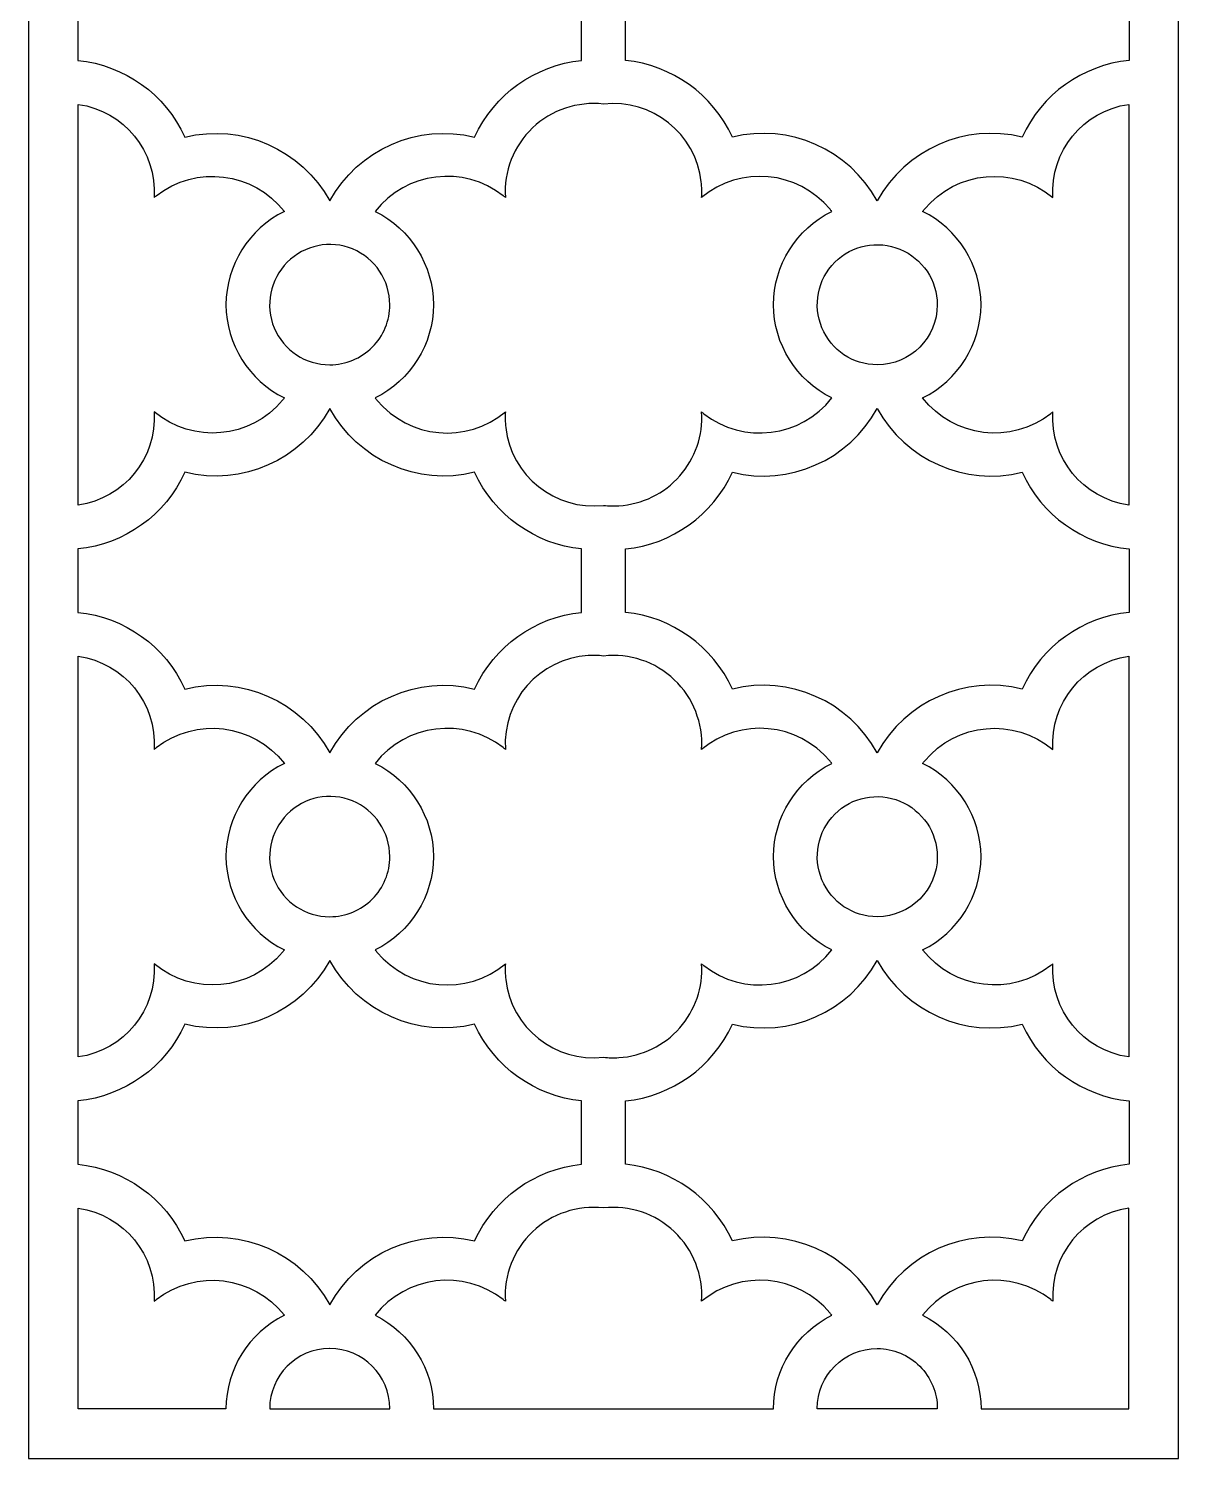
# Model space of a CAD drawing. Header units: centimetres. Extents: x 16 to 21.1, y -3.6 to 9.
# Drawn here: x 15.99 to 21.07, y -3.65 to 2.68 of the extents above; entities that cross this region are included whole.
import ezdxf

# ---------------------------------------------------------------- set-up
doc = ezdxf.new("R2010")
doc.units = ezdxf.units.CM
doc.header["$MEASUREMENT"] = 0
doc.layers.add('layer 1', color=7, linetype='Continuous')

msp = doc.modelspace()

# ---------------------------------------------------------------- linework, layer by layer
at = {"layer": 'layer 1', "color": 250}
for points, knots in [([(15.98964, 9.00077), (15.98964, 9.00077), (21.07434, 9.00077), (21.07434, 9.00077), (21.07434, 9.00077), (21.07434, 9.00077), (21.07434, -3.64903), (21.07434, -3.64903), (21.07434, -3.64903), (21.07434, -3.64903), (15.98964, -3.64903), (15.98964, -3.64903), (15.98964, -3.64903), (15.98964, -3.64903), (15.98964, 9.00077), (15.98964, 9.00077)], [0, 0, 0, 0, 0.2, 0.2, 0.2, 0.2, 0.4, 0.4, 0.4, 0.4, 0.6, 0.6, 0.6, 0.6, 1, 1, 1, 1]), ([(18.43538, 2.81549), (18.43538, 2.81549), (18.43536, 2.67528), (18.43536, 2.67528), (18.43536, 2.67528), (18.43536, 2.67528), (18.43536, 2.53507), (18.43536, 2.53507), (18.43536, 2.53507), (18.22849, 2.51421), (18.04836, 2.38524), (17.96217, 2.19601), (17.96217, 2.19601), (17.7091, 2.25768), (17.4464, 2.14199), (17.32147, 1.91344), (17.32147, 1.91344), (17.19639, 2.14188), (16.93381, 2.25786), (16.6808, 2.19604), (16.6808, 2.19604), (16.59452, 2.38522), (16.41447, 2.5143), (16.20759, 2.53507), (16.20759, 2.53507), (16.20759, 2.53507), (16.20761, 2.67528), (16.20761, 2.67528), (16.20761, 2.67528), (16.20761, 2.67528), (16.20761, 2.81549), (16.20761, 2.81549), (16.20761, 2.81549), (16.41447, 2.83637), (16.59461, 2.96534), (16.6808, 3.15456), (16.6808, 3.15456), (16.93387, 3.09288), (17.19657, 3.20859), (17.32147, 3.43714), (17.32147, 3.43714), (17.44656, 3.20868), (17.70915, 3.09268), (17.96217, 3.15452), (17.96217, 3.15452), (18.04845, 2.96534), (18.22849, 2.83626), (18.43538, 2.81549)], [0, 0, 0, 0, 0.0769231, 0.0769231, 0.0769231, 0.0769231, 0.1538462, 0.1538462, 0.1538462, 0.1538462, 0.2307692, 0.2307692, 0.2307692, 0.2307692, 0.3076923, 0.3076923, 0.3076923, 0.3076923, 0.3846154, 0.3846154, 0.3846154, 0.3846154, 0.4615385, 0.4615385, 0.4615385, 0.4615385, 0.5384615, 0.5384615, 0.5384615, 0.5384615, 0.6153846, 0.6153846, 0.6153846, 0.6153846, 0.6923077, 0.6923077, 0.6923077, 0.6923077, 0.7692308, 0.7692308, 0.7692308, 0.7692308, 0.8461538, 0.8461538, 0.8461538, 0.8461538, 1, 1, 1, 1]), ([(20.85638, 2.81549), (20.64965, 2.83626), (20.46941, 2.96549), (20.3832, 3.15452), (20.3832, 3.15452), (20.13042, 3.09275), (19.86749, 3.20889), (19.74251, 3.43712), (19.74251, 3.43712), (19.6177, 3.20881), (19.35463, 3.09294), (19.10182, 3.15452), (19.10182, 3.15452), (19.01568, 2.96545), (18.83533, 2.83633), (18.6286, 2.81549), (18.6286, 2.81549), (18.6286, 2.81549), (18.6286, 2.67528), (18.6286, 2.67528), (18.6286, 2.67528), (18.6286, 2.67528), (18.6286, 2.53507), (18.6286, 2.53507), (18.6286, 2.53507), (18.83534, 2.51432), (19.0156, 2.38508), (19.10182, 2.19601), (19.10182, 2.19601), (19.35457, 2.25779), (19.61751, 2.14166), (19.74249, 1.91344), (19.74249, 1.91344), (19.86732, 2.14177), (20.13039, 2.25763), (20.38322, 2.19603), (20.38322, 2.19603), (20.46936, 2.38511), (20.64969, 2.51425), (20.85643, 2.53507), (20.85643, 2.53507), (20.85643, 2.53507), (20.85638, 2.67528), (20.85638, 2.67528), (20.85638, 2.67528), (20.85638, 2.67528), (20.85638, 2.81549), (20.85638, 2.81549)], [0, 0, 0, 0, 0.0769231, 0.0769231, 0.0769231, 0.0769231, 0.1538462, 0.1538462, 0.1538462, 0.1538462, 0.2307692, 0.2307692, 0.2307692, 0.2307692, 0.3076923, 0.3076923, 0.3076923, 0.3076923, 0.3846154, 0.3846154, 0.3846154, 0.3846154, 0.4615385, 0.4615385, 0.4615385, 0.4615385, 0.5384615, 0.5384615, 0.5384615, 0.5384615, 0.6153846, 0.6153846, 0.6153846, 0.6153846, 0.6923077, 0.6923077, 0.6923077, 0.6923077, 0.7692308, 0.7692308, 0.7692308, 0.7692308, 0.8461538, 0.8461538, 0.8461538, 0.8461538, 1, 1, 1, 1]), ([(16.20924, 2.34069), (16.20924, 2.34069), (16.20924, 0.56831), (16.20924, 0.56831), (16.20924, 0.56831), (16.41131, 0.59732), (16.55736, 0.77608), (16.545, 0.97985), (16.545, 0.97985), (16.71664, 0.83755), (16.9708, 0.86093), (17.11312, 1.03257), (17.11312, 1.03257), (17.11567, 1.03563), (17.11816, 1.03872), (17.12061, 1.04185), (17.12061, 1.04185), (16.96361, 1.11955), (16.86377, 1.27934), (16.86256, 1.45451), (16.86256, 1.45451), (16.8637, 1.62968), (16.96366, 1.78936), (17.12061, 1.86713), (17.12061, 1.86713), (16.98322, 2.04274), (16.72989, 2.074), (16.55428, 1.9366), (16.55428, 1.9366), (16.55115, 1.93415), (16.54806, 1.93166), (16.545, 1.92911), (16.545, 1.92911), (16.55716, 2.13291), (16.41136, 2.3119), (16.20924, 2.34069), (16.20924, 2.34069), (16.20924, 2.34069), (16.20924, 2.34069), (16.20924, 2.34069)], [0, 0, 0, 0, 0.0909091, 0.0909091, 0.0909091, 0.0909091, 0.1818182, 0.1818182, 0.1818182, 0.1818182, 0.2727273, 0.2727273, 0.2727273, 0.2727273, 0.3636364, 0.3636364, 0.3636364, 0.3636364, 0.4545455, 0.4545455, 0.4545455, 0.4545455, 0.5454545, 0.5454545, 0.5454545, 0.5454545, 0.6363636, 0.6363636, 0.6363636, 0.6363636, 0.7272727, 0.7272727, 0.7272727, 0.7272727, 0.8181818, 0.8181818, 0.8181818, 0.8181818, 1, 1, 1, 1]), ([(18.53199, 0.56696), (18.31758, 0.54264), (18.12399, 0.69725), (18.09965, 0.91166), (18.09965, 0.91166), (18.09711, 0.93429), (18.09654, 0.95713), (18.09797, 0.97987), (18.09797, 0.97987), (17.92671, 0.83753), (17.67218, 0.86134), (17.52983, 1.03257), (17.52983, 1.03257), (17.52728, 1.03563), (17.52479, 1.03874), (17.52234, 1.04187), (17.52234, 1.04187), (17.67945, 1.1197), (17.77929, 1.27921), (17.7804, 1.45453), (17.7804, 1.45453), (17.77918, 1.62983), (17.67947, 1.78938), (17.52234, 1.86713), (17.52234, 1.86713), (17.65934, 2.04268), (17.91311, 2.07361), (18.08866, 1.93662), (18.08866, 1.93662), (18.09179, 1.93417), (18.09489, 1.93168), (18.09795, 1.92913), (18.09795, 1.92913), (18.09066, 2.0444), (18.13472, 2.15699), (18.21833, 2.23668), (18.21833, 2.23668), (18.30194, 2.31635), (18.41721, 2.35488), (18.53199, 2.34204), (18.53199, 2.34204), (18.7464, 2.36636), (18.94, 2.21177), (18.96431, 1.99734), (18.96431, 1.99734), (18.96688, 1.97471), (18.96744, 1.95188), (18.96602, 1.92915), (18.96602, 1.92915), (19.13727, 2.07149), (19.39178, 2.04768), (19.53414, 1.87645), (19.53414, 1.87645), (19.53668, 1.87337), (19.53917, 1.87028), (19.54163, 1.86715), (19.54163, 1.86715), (19.38453, 1.7893), (19.2847, 1.62981), (19.28358, 1.45449), (19.28358, 1.45449), (19.28481, 1.27917), (19.38451, 1.11962), (19.54165, 1.04187), (19.54165, 1.04187), (19.40462, 0.86634), (19.15086, 0.83541), (18.9753, 0.9724), (18.9753, 0.9724), (18.97217, 0.97485), (18.96907, 0.97734), (18.966, 0.97989), (18.966, 0.97989), (18.97255, 0.87646), (18.93772, 0.77469), (18.86922, 0.69693), (18.86922, 0.69693), (18.80072, 0.61918), (18.70363, 0.57179), (18.6002, 0.56525), (18.6002, 0.56525), (18.57746, 0.56384), (18.55464, 0.56441), (18.53199, 0.56696)], [0, 0, 0, 0, 0.0454545, 0.0454545, 0.0454545, 0.0454545, 0.0909091, 0.0909091, 0.0909091, 0.0909091, 0.1363636, 0.1363636, 0.1363636, 0.1363636, 0.1818182, 0.1818182, 0.1818182, 0.1818182, 0.2272727, 0.2272727, 0.2272727, 0.2272727, 0.2727273, 0.2727273, 0.2727273, 0.2727273, 0.3181818, 0.3181818, 0.3181818, 0.3181818, 0.3636364, 0.3636364, 0.3636364, 0.3636364, 0.4090909, 0.4090909, 0.4090909, 0.4090909, 0.4545455, 0.4545455, 0.4545455, 0.4545455, 0.5, 0.5, 0.5, 0.5, 0.5454545, 0.5454545, 0.5454545, 0.5454545, 0.5909091, 0.5909091, 0.5909091, 0.5909091, 0.6363636, 0.6363636, 0.6363636, 0.6363636, 0.6818182, 0.6818182, 0.6818182, 0.6818182, 0.7272727, 0.7272727, 0.7272727, 0.7272727, 0.7727273, 0.7727273, 0.7727273, 0.7727273, 0.8181818, 0.8181818, 0.8181818, 0.8181818, 0.8636364, 0.8636364, 0.8636364, 0.8636364, 0.9090909, 0.9090909, 0.9090909, 0.9090909, 1, 1, 1, 1]), ([(20.85476, 2.34069), (20.65268, 2.31168), (20.50662, 2.13292), (20.51896, 1.92915), (20.51896, 1.92915), (20.34735, 2.07143), (20.0932, 2.04807), (19.95088, 1.87649), (19.95088, 1.87649), (19.94833, 1.87341), (19.94584, 1.87031), (19.94339, 1.86718), (19.94339, 1.86718), (20.10039, 1.78945), (20.20021, 1.62966), (20.20144, 1.45449), (20.20144, 1.45449), (20.20028, 1.2793), (20.10032, 1.11964), (19.94335, 1.04187), (19.94335, 1.04187), (20.08078, 0.86628), (20.33411, 0.83502), (20.5097, 0.97242), (20.5097, 0.97242), (20.51285, 0.97487), (20.51594, 0.97736), (20.519, 0.97991), (20.519, 0.97991), (20.50682, 0.77611), (20.65262, 0.59712), (20.85473, 0.56831), (20.85473, 0.56831), (20.85473, 0.56831), (20.85475, 2.34069), (20.85475, 2.34069), (20.85475, 2.34069), (20.85475, 2.34069), (20.85476, 2.34069), (20.85476, 2.34069)], [0, 0, 0, 0, 0.0909091, 0.0909091, 0.0909091, 0.0909091, 0.1818182, 0.1818182, 0.1818182, 0.1818182, 0.2727273, 0.2727273, 0.2727273, 0.2727273, 0.3636364, 0.3636364, 0.3636364, 0.3636364, 0.4545455, 0.4545455, 0.4545455, 0.4545455, 0.5454545, 0.5454545, 0.5454545, 0.5454545, 0.6363636, 0.6363636, 0.6363636, 0.6363636, 0.7272727, 0.7272727, 0.7272727, 0.7272727, 0.8181818, 0.8181818, 0.8181818, 0.8181818, 1, 1, 1, 1]), ([(17.32147, 1.18881), (17.21419, 1.18842), (17.11721, 1.2527), (17.07579, 1.35167), (17.07579, 1.35167), (17.03436, 1.45065), (17.05802, 1.56621), (17.13361, 1.64237), (17.13361, 1.64237), (17.2092, 1.71851), (17.32321, 1.74164), (17.4225, 1.70095), (17.4225, 1.70095), (17.52177, 1.66026), (17.58676, 1.5618), (17.58716, 1.45451), (17.58716, 1.45451), (17.58721, 1.38408), (17.55927, 1.31653), (17.50952, 1.2667), (17.50952, 1.2667), (17.45975, 1.21688), (17.3919, 1.18886), (17.32147, 1.18882), (17.32147, 1.18882), (17.32147, 1.18882), (17.32147, 1.18881), (17.32147, 1.18881)], [0, 0, 0, 0, 0.125, 0.125, 0.125, 0.125, 0.25, 0.25, 0.25, 0.25, 0.375, 0.375, 0.375, 0.375, 0.5, 0.5, 0.5, 0.5, 0.625, 0.625, 0.625, 0.625, 0.75, 0.75, 0.75, 0.75, 1, 1, 1, 1]), ([(20.00819, 1.45449), (20.00779, 1.56211), (19.94262, 1.65889), (19.84304, 1.69972), (19.84304, 1.69972), (19.74346, 1.74054), (19.63048, 1.71875), (19.55465, 1.64237), (19.55465, 1.64237), (19.47882, 1.56599), (19.45646, 1.45147), (19.49801, 1.35218), (19.49801, 1.35218), (19.53956, 1.2529), (19.63487, 1.18842), (19.74249, 1.18881), (19.74249, 1.18881), (19.88933, 1.18892), (20.00827, 1.30769), (20.00817, 1.45451), (20.00817, 1.45451), (20.00817, 1.45451), (20.00819, 1.45449), (20.00819, 1.45449)], [0, 0, 0, 0, 0.1428571, 0.1428571, 0.1428571, 0.1428571, 0.2857143, 0.2857143, 0.2857143, 0.2857143, 0.4285714, 0.4285714, 0.4285714, 0.4285714, 0.5714286, 0.5714286, 0.5714286, 0.5714286, 0.7142857, 0.7142857, 0.7142857, 0.7142857, 1, 1, 1, 1]), ([(17.32147, -0.52812), (17.19639, -0.29968), (16.93381, -0.18368), (16.6808, -0.24552), (16.6808, -0.24552), (16.59452, -0.05634), (16.41447, 0.07274), (16.20759, 0.09351), (16.20759, 0.09351), (16.20759, 0.09351), (16.20761, 0.23372), (16.20761, 0.23372), (16.20761, 0.23372), (16.20761, 0.23372), (16.20761, 0.37393), (16.20761, 0.37393), (16.20761, 0.37393), (16.41447, 0.39481), (16.59461, 0.52378), (16.6808, 0.71299), (16.6808, 0.71299), (16.93387, 0.65132), (17.19657, 0.76703), (17.32147, 0.99558), (17.32147, 0.99558), (17.44658, 0.76712), (17.70915, 0.65114), (17.96217, 0.71298), (17.96217, 0.71298), (18.04845, 0.5238), (18.22849, 0.3947), (18.43538, 0.37393), (18.43538, 0.37393), (18.43538, 0.37393), (18.43536, 0.23372), (18.43536, 0.23372), (18.43536, 0.23372), (18.43536, 0.23372), (18.43536, 0.09351), (18.43536, 0.09351), (18.43536, 0.09351), (18.22847, 0.07265), (18.04836, -0.05632), (17.96217, -0.24554), (17.96217, -0.24554), (17.7091, -0.18388), (17.4464, -0.29959), (17.32147, -0.52814), (17.32147, -0.52814), (17.32147, -0.52814), (17.32147, -0.52812), (17.32147, -0.52812)], [0, 0, 0, 0, 0.0714286, 0.0714286, 0.0714286, 0.0714286, 0.1428571, 0.1428571, 0.1428571, 0.1428571, 0.2142857, 0.2142857, 0.2142857, 0.2142857, 0.2857143, 0.2857143, 0.2857143, 0.2857143, 0.3571429, 0.3571429, 0.3571429, 0.3571429, 0.4285714, 0.4285714, 0.4285714, 0.4285714, 0.5, 0.5, 0.5, 0.5, 0.5714286, 0.5714286, 0.5714286, 0.5714286, 0.6428571, 0.6428571, 0.6428571, 0.6428571, 0.7142857, 0.7142857, 0.7142857, 0.7142857, 0.7857143, 0.7857143, 0.7857143, 0.7857143, 0.8571429, 0.8571429, 0.8571429, 0.8571429, 1, 1, 1, 1]), ([(19.74249, -0.52812), (19.8673, -0.29979), (20.13039, -0.18393), (20.3832, -0.24552), (20.3832, -0.24552), (20.46934, -0.05643), (20.64969, 0.07269), (20.85643, 0.09351), (20.85643, 0.09351), (20.85643, 0.09351), (20.85638, 0.23372), (20.85638, 0.23372), (20.85638, 0.23372), (20.85638, 0.23372), (20.85638, 0.37393), (20.85638, 0.37393), (20.85638, 0.37393), (20.64965, 0.3947), (20.46941, 0.52392), (20.3832, 0.71296), (20.3832, 0.71296), (20.13042, 0.65119), (19.86749, 0.76734), (19.74251, 0.99556), (19.74251, 0.99556), (19.6177, 0.76725), (19.35463, 0.65139), (19.10182, 0.71298), (19.10182, 0.71298), (19.01568, 0.52389), (18.83534, 0.39479), (18.6286, 0.37393), (18.6286, 0.37393), (18.6286, 0.37393), (18.6286, 0.23372), (18.6286, 0.23372), (18.6286, 0.23372), (18.6286, 0.23372), (18.6286, 0.09351), (18.6286, 0.09351), (18.6286, 0.09351), (18.83534, 0.07276), (19.0156, -0.05648), (19.10182, -0.24554), (19.10182, -0.24554), (19.35457, -0.18375), (19.61751, -0.29988), (19.74251, -0.5281), (19.74251, -0.5281), (19.74251, -0.5281), (19.74249, -0.52812), (19.74249, -0.52812)], [0, 0, 0, 0, 0.0714286, 0.0714286, 0.0714286, 0.0714286, 0.1428571, 0.1428571, 0.1428571, 0.1428571, 0.2142857, 0.2142857, 0.2142857, 0.2142857, 0.2857143, 0.2857143, 0.2857143, 0.2857143, 0.3571429, 0.3571429, 0.3571429, 0.3571429, 0.4285714, 0.4285714, 0.4285714, 0.4285714, 0.5, 0.5, 0.5, 0.5, 0.5714286, 0.5714286, 0.5714286, 0.5714286, 0.6428571, 0.6428571, 0.6428571, 0.6428571, 0.7142857, 0.7142857, 0.7142857, 0.7142857, 0.7857143, 0.7857143, 0.7857143, 0.7857143, 0.8571429, 0.8571429, 0.8571429, 0.8571429, 1, 1, 1, 1]), ([(16.20924, -0.10085), (16.20924, -0.10085), (16.20924, -1.87325), (16.20924, -1.87325), (16.20924, -1.87325), (16.41131, -1.84424), (16.55738, -1.66548), (16.545, -1.46171), (16.545, -1.46171), (16.71664, -1.60399), (16.9708, -1.58063), (17.11312, -1.40901), (17.11312, -1.40901), (17.11567, -1.40595), (17.11816, -1.40284), (17.12061, -1.39971), (17.12061, -1.39971), (16.96361, -1.32199), (16.86377, -1.16222), (16.86256, -0.98705), (16.86256, -0.98705), (16.8637, -0.81186), (16.96364, -0.65218), (17.12061, -0.57441), (17.12061, -0.57441), (16.98322, -0.39884), (16.72989, -0.36756), (16.55428, -0.50496), (16.55428, -0.50496), (16.55115, -0.50741), (16.54806, -0.5099), (16.545, -0.51245), (16.545, -0.51245), (16.55716, -0.30864), (16.41136, -0.12966), (16.20924, -0.10085), (16.20924, -0.10085), (16.20924, -0.10085), (16.20924, -0.10085), (16.20924, -0.10085)], [0, 0, 0, 0, 0.0909091, 0.0909091, 0.0909091, 0.0909091, 0.1818182, 0.1818182, 0.1818182, 0.1818182, 0.2727273, 0.2727273, 0.2727273, 0.2727273, 0.3636364, 0.3636364, 0.3636364, 0.3636364, 0.4545455, 0.4545455, 0.4545455, 0.4545455, 0.5454545, 0.5454545, 0.5454545, 0.5454545, 0.6363636, 0.6363636, 0.6363636, 0.6363636, 0.7272727, 0.7272727, 0.7272727, 0.7272727, 0.8181818, 0.8181818, 0.8181818, 0.8181818, 1, 1, 1, 1]), ([(18.53199, -1.8746), (18.31758, -1.89892), (18.12399, -1.74432), (18.09965, -1.5299), (18.09965, -1.5299), (18.09711, -1.50727), (18.09654, -1.48444), (18.09797, -1.46169), (18.09797, -1.46169), (17.92671, -1.60403), (17.67218, -1.58022), (17.52983, -1.40899), (17.52983, -1.40899), (17.52728, -1.40591), (17.52479, -1.40282), (17.52234, -1.39969), (17.52234, -1.39969), (17.67945, -1.32185), (17.77929, -1.16235), (17.7804, -0.98703), (17.7804, -0.98703), (17.77918, -0.81173), (17.67947, -0.65217), (17.52234, -0.57441), (17.52234, -0.57441), (17.65934, -0.39888), (17.91311, -0.36795), (18.08865, -0.50494), (18.08865, -0.50494), (18.09179, -0.50738), (18.09489, -0.50988), (18.09795, -0.51243), (18.09795, -0.51243), (18.08436, -0.29706), (18.24842, -0.11142), (18.46378, -0.09781), (18.46378, -0.09781), (18.48652, -0.09639), (18.50934, -0.09695), (18.53199, -0.09952), (18.53199, -0.09952), (18.64673, -0.08648), (18.76138, -0.12488), (18.84512, -0.20441), (18.84512, -0.20441), (18.92888, -0.28394), (18.97312, -0.39714), (18.96603, -0.51241), (18.96603, -0.51241), (19.13727, -0.37007), (19.3918, -0.39388), (19.53414, -0.56511), (19.53414, -0.56511), (19.53668, -0.56817), (19.53917, -0.57128), (19.54163, -0.57441), (19.54163, -0.57441), (19.38453, -0.65226), (19.2847, -0.81175), (19.28358, -0.98707), (19.28358, -0.98707), (19.28481, -1.16239), (19.38451, -1.32194), (19.54165, -1.39969), (19.54165, -1.39969), (19.40462, -1.57523), (19.15086, -1.60615), (18.9753, -1.46915), (18.9753, -1.46915), (18.97217, -1.46671), (18.96906, -1.46422), (18.966, -1.46167), (18.966, -1.46167), (18.97255, -1.5651), (18.93772, -1.66688), (18.86922, -1.74463), (18.86922, -1.74463), (18.80072, -1.82238), (18.70363, -1.86977), (18.6002, -1.87631), (18.6002, -1.87631), (18.57746, -1.87772), (18.55464, -1.87715), (18.53199, -1.8746)], [0, 0, 0, 0, 0.0454545, 0.0454545, 0.0454545, 0.0454545, 0.0909091, 0.0909091, 0.0909091, 0.0909091, 0.1363636, 0.1363636, 0.1363636, 0.1363636, 0.1818182, 0.1818182, 0.1818182, 0.1818182, 0.2272727, 0.2272727, 0.2272727, 0.2272727, 0.2727273, 0.2727273, 0.2727273, 0.2727273, 0.3181818, 0.3181818, 0.3181818, 0.3181818, 0.3636364, 0.3636364, 0.3636364, 0.3636364, 0.4090909, 0.4090909, 0.4090909, 0.4090909, 0.4545455, 0.4545455, 0.4545455, 0.4545455, 0.5, 0.5, 0.5, 0.5, 0.5454545, 0.5454545, 0.5454545, 0.5454545, 0.5909091, 0.5909091, 0.5909091, 0.5909091, 0.6363636, 0.6363636, 0.6363636, 0.6363636, 0.6818182, 0.6818182, 0.6818182, 0.6818182, 0.7272727, 0.7272727, 0.7272727, 0.7272727, 0.7727273, 0.7727273, 0.7727273, 0.7727273, 0.8181818, 0.8181818, 0.8181818, 0.8181818, 0.8636364, 0.8636364, 0.8636364, 0.8636364, 0.9090909, 0.9090909, 0.9090909, 0.9090909, 1, 1, 1, 1]), ([(20.85473, -1.87325), (20.85473, -1.87325), (20.85473, -0.10085), (20.85473, -0.10085), (20.85473, -0.10085), (20.65268, -0.12988), (20.50662, -0.30864), (20.51896, -0.51239), (20.51896, -0.51239), (20.34735, -0.37013), (20.0932, -0.39349), (19.95088, -0.56508), (19.95088, -0.56508), (19.94833, -0.56815), (19.94584, -0.57125), (19.94339, -0.57438), (19.94339, -0.57438), (20.10039, -0.65211), (20.20021, -0.81188), (20.20144, -0.98707), (20.20144, -0.98707), (20.20028, -1.16224), (20.10032, -1.32192), (19.94335, -1.39969), (19.94335, -1.39969), (20.08078, -1.57526), (20.33411, -1.60654), (20.5097, -1.46915), (20.5097, -1.46915), (20.51285, -1.46669), (20.51594, -1.4642), (20.519, -1.46166), (20.519, -1.46166), (20.50682, -1.66545), (20.65262, -1.84444), (20.85475, -1.87325), (20.85475, -1.87325), (20.85475, -1.87325), (20.85473, -1.87325), (20.85473, -1.87325)], [0, 0, 0, 0, 0.0909091, 0.0909091, 0.0909091, 0.0909091, 0.1818182, 0.1818182, 0.1818182, 0.1818182, 0.2727273, 0.2727273, 0.2727273, 0.2727273, 0.3636364, 0.3636364, 0.3636364, 0.3636364, 0.4545455, 0.4545455, 0.4545455, 0.4545455, 0.5454545, 0.5454545, 0.5454545, 0.5454545, 0.6363636, 0.6363636, 0.6363636, 0.6363636, 0.7272727, 0.7272727, 0.7272727, 0.7272727, 0.8181818, 0.8181818, 0.8181818, 0.8181818, 1, 1, 1, 1]), ([(17.32147, -1.25274), (17.21419, -1.25314), (17.11722, -1.18887), (17.07579, -1.08989), (17.07579, -1.08989), (17.03436, -0.99092), (17.05802, -0.87533), (17.13361, -0.79919), (17.13361, -0.79919), (17.2092, -0.72303), (17.32321, -0.69992), (17.4225, -0.74061), (17.4225, -0.74061), (17.52177, -0.7813), (17.58676, -0.87976), (17.58716, -0.98705), (17.58716, -0.98705), (17.58721, -1.05748), (17.55927, -1.12503), (17.50952, -1.17486), (17.50952, -1.17486), (17.45975, -1.22468), (17.3919, -1.2527), (17.32147, -1.25274)], [0, 0, 0, 0, 0.1428571, 0.1428571, 0.1428571, 0.1428571, 0.2857143, 0.2857143, 0.2857143, 0.2857143, 0.4285714, 0.4285714, 0.4285714, 0.4285714, 0.5714286, 0.5714286, 0.5714286, 0.5714286, 0.7142857, 0.7142857, 0.7142857, 0.7142857, 1, 1, 1, 1]), ([(20.00819, -0.98707), (20.00779, -0.87945), (19.94262, -0.78267), (19.84304, -0.74186), (19.84304, -0.74186), (19.74348, -0.70102), (19.63049, -0.72281), (19.55467, -0.79919), (19.55467, -0.79919), (19.47884, -0.87555), (19.45648, -0.99009), (19.49801, -1.08938), (19.49801, -1.08938), (19.53956, -1.18865), (19.63487, -1.25312), (19.74249, -1.25274), (19.74249, -1.25274), (19.88933, -1.25265), (20.00828, -1.13388), (20.00819, -0.98703), (20.00819, -0.98703), (20.00819, -0.98703), (20.00819, -0.98707), (20.00819, -0.98707)], [0, 0, 0, 0, 0.1428571, 0.1428571, 0.1428571, 0.1428571, 0.2857143, 0.2857143, 0.2857143, 0.2857143, 0.4285714, 0.4285714, 0.4285714, 0.4285714, 0.5714286, 0.5714286, 0.5714286, 0.5714286, 0.7142857, 0.7142857, 0.7142857, 0.7142857, 1, 1, 1, 1]), ([(16.20761, -2.06763), (16.41447, -2.04675), (16.59461, -1.91778), (16.6808, -1.72857), (16.6808, -1.72857), (16.93387, -1.79024), (17.19657, -1.67453), (17.32147, -1.44598), (17.32147, -1.44598), (17.44658, -1.67442), (17.70915, -1.79042), (17.96217, -1.72859), (17.96217, -1.72859), (18.04845, -1.91776), (18.22849, -2.04686), (18.43538, -2.06763), (18.43538, -2.06763), (18.43538, -2.06763), (18.43536, -2.20782), (18.43536, -2.20782), (18.43536, -2.20782), (18.43536, -2.20782), (18.43536, -2.34804), (18.43536, -2.34804), (18.43536, -2.34804), (18.22847, -2.36889), (18.04836, -2.49788), (17.96217, -2.6871), (17.96217, -2.6871), (17.7091, -2.62544), (17.4464, -2.74115), (17.32147, -2.96968), (17.32147, -2.96968), (17.19639, -2.74124), (16.93381, -2.62526), (16.68082, -2.68708), (16.68082, -2.68708), (16.59452, -2.49792), (16.41447, -2.36884), (16.20759, -2.34805), (16.20759, -2.34805), (16.20759, -2.34805), (16.20761, -2.20782), (16.20761, -2.20782), (16.20761, -2.20782), (16.20761, -2.20782), (16.20761, -2.06763), (16.20761, -2.06763)], [0, 0, 0, 0, 0.0769231, 0.0769231, 0.0769231, 0.0769231, 0.1538462, 0.1538462, 0.1538462, 0.1538462, 0.2307692, 0.2307692, 0.2307692, 0.2307692, 0.3076923, 0.3076923, 0.3076923, 0.3076923, 0.3846154, 0.3846154, 0.3846154, 0.3846154, 0.4615385, 0.4615385, 0.4615385, 0.4615385, 0.5384615, 0.5384615, 0.5384615, 0.5384615, 0.6153846, 0.6153846, 0.6153846, 0.6153846, 0.6923077, 0.6923077, 0.6923077, 0.6923077, 0.7692308, 0.7692308, 0.7692308, 0.7692308, 0.8461538, 0.8461538, 0.8461538, 0.8461538, 1, 1, 1, 1]), ([(20.85638, -2.06763), (20.64965, -2.04686), (20.46941, -1.91764), (20.3832, -1.7286), (20.3832, -1.7286), (20.13042, -1.79037), (19.86749, -1.67422), (19.74251, -1.446), (19.74251, -1.446), (19.6177, -1.67431), (19.35465, -1.79017), (19.10183, -1.72859), (19.10183, -1.72859), (19.01568, -1.91767), (18.83534, -2.04677), (18.6286, -2.06761), (18.6286, -2.06761), (18.6286, -2.06761), (18.6286, -2.20782), (18.6286, -2.20782), (18.6286, -2.20782), (18.6286, -2.20782), (18.6286, -2.34804), (18.6286, -2.34804), (18.6286, -2.34804), (18.83534, -2.36882), (19.0156, -2.49805), (19.10182, -2.6871), (19.10182, -2.6871), (19.35459, -2.62531), (19.61753, -2.74145), (19.74251, -2.96968), (19.74251, -2.96968), (19.86732, -2.74135), (20.13039, -2.62548), (20.38322, -2.68708), (20.38322, -2.68708), (20.46934, -2.49799), (20.64969, -2.36887), (20.85643, -2.34804), (20.85643, -2.34804), (20.85643, -2.34804), (20.85638, -2.20782), (20.85638, -2.20782), (20.85638, -2.20782), (20.85638, -2.20782), (20.85638, -2.06763), (20.85638, -2.06763), (20.85638, -2.06763), (20.85638, -2.06763), (20.85638, -2.06763), (20.85638, -2.06763)], [0, 0, 0, 0, 0.0714286, 0.0714286, 0.0714286, 0.0714286, 0.1428571, 0.1428571, 0.1428571, 0.1428571, 0.2142857, 0.2142857, 0.2142857, 0.2142857, 0.2857143, 0.2857143, 0.2857143, 0.2857143, 0.3571429, 0.3571429, 0.3571429, 0.3571429, 0.4285714, 0.4285714, 0.4285714, 0.4285714, 0.5, 0.5, 0.5, 0.5, 0.5714286, 0.5714286, 0.5714286, 0.5714286, 0.6428571, 0.6428571, 0.6428571, 0.6428571, 0.7142857, 0.7142857, 0.7142857, 0.7142857, 0.7857143, 0.7857143, 0.7857143, 0.7857143, 0.8571429, 0.8571429, 0.8571429, 0.8571429, 1, 1, 1, 1]), ([(19.28358, -3.42944), (19.28358, -3.42944), (17.7804, -3.42944), (17.7804, -3.42944), (17.7804, -3.42944), (17.77951, -3.25383), (17.67974, -3.09387), (17.52234, -3.01598), (17.52234, -3.01598), (17.65934, -2.84044), (17.91311, -2.80949), (18.08866, -2.94648), (18.08866, -2.94648), (18.09179, -2.94894), (18.09489, -2.95145), (18.09795, -2.95397), (18.09795, -2.95397), (18.09064, -2.83872), (18.13472, -2.72612), (18.21831, -2.64644), (18.21831, -2.64644), (18.30192, -2.56675), (18.41721, -2.52822), (18.53199, -2.54108), (18.53199, -2.54108), (18.64673, -2.52804), (18.76138, -2.56644), (18.84512, -2.64597), (18.84512, -2.64597), (18.92888, -2.7255), (18.9731, -2.8387), (18.96603, -2.95397), (18.96603, -2.95397), (19.13727, -2.81163), (19.39178, -2.83546), (19.53414, -3.00667), (19.53414, -3.00667), (19.53668, -3.00973), (19.53917, -3.01283), (19.54163, -3.01598), (19.54163, -3.01598), (19.38428, -3.09395), (19.2844, -3.25383), (19.28358, -3.42946), (19.28358, -3.42946), (19.28358, -3.42946), (19.28358, -3.42944), (19.28358, -3.42944)], [0, 0, 0, 0, 0.0769231, 0.0769231, 0.0769231, 0.0769231, 0.1538462, 0.1538462, 0.1538462, 0.1538462, 0.2307692, 0.2307692, 0.2307692, 0.2307692, 0.3076923, 0.3076923, 0.3076923, 0.3076923, 0.3846154, 0.3846154, 0.3846154, 0.3846154, 0.4615385, 0.4615385, 0.4615385, 0.4615385, 0.5384615, 0.5384615, 0.5384615, 0.5384615, 0.6153846, 0.6153846, 0.6153846, 0.6153846, 0.6923077, 0.6923077, 0.6923077, 0.6923077, 0.7692308, 0.7692308, 0.7692308, 0.7692308, 0.8461538, 0.8461538, 0.8461538, 0.8461538, 1, 1, 1, 1]), ([(16.20924, -2.54242), (16.20924, -2.54242), (16.20924, -3.42944), (16.20924, -3.42944), (16.20924, -3.42944), (16.20924, -3.42944), (16.86256, -3.42944), (16.86256, -3.42944), (16.86256, -3.42944), (16.86339, -3.25396), (16.96339, -3.09387), (17.12063, -3.01598), (17.12063, -3.01598), (16.98322, -2.8404), (16.72989, -2.80913), (16.55428, -2.94652), (16.55428, -2.94652), (16.55115, -2.94897), (16.54806, -2.95146), (16.545, -2.95401), (16.545, -2.95401), (16.55716, -2.7502), (16.41134, -2.57122), (16.20924, -2.54242)], [0, 0, 0, 0, 0.1428571, 0.1428571, 0.1428571, 0.1428571, 0.2857143, 0.2857143, 0.2857143, 0.2857143, 0.4285714, 0.4285714, 0.4285714, 0.4285714, 0.5714286, 0.5714286, 0.5714286, 0.5714286, 0.7142857, 0.7142857, 0.7142857, 0.7142857, 1, 1, 1, 1]), ([(20.20142, -3.42944), (20.2005, -3.25383), (20.10076, -3.09387), (19.94337, -3.01598), (19.94337, -3.01598), (20.08038, -2.84044), (20.33416, -2.80951), (20.50972, -2.94652), (20.50972, -2.94652), (20.51285, -2.94897), (20.51594, -2.95148), (20.51902, -2.95401), (20.51902, -2.95401), (20.50662, -2.75047), (20.6529, -2.5714), (20.85473, -2.54242), (20.85473, -2.54242), (20.85473, -2.54242), (20.85473, -3.42944), (20.85473, -3.42944), (20.85473, -3.42944), (20.85473, -3.42944), (20.20144, -3.42944), (20.20144, -3.42944), (20.20144, -3.42944), (20.20144, -3.42944), (20.20142, -3.42944), (20.20142, -3.42944)], [0, 0, 0, 0, 0.125, 0.125, 0.125, 0.125, 0.25, 0.25, 0.25, 0.25, 0.375, 0.375, 0.375, 0.375, 0.5, 0.5, 0.5, 0.5, 0.625, 0.625, 0.625, 0.625, 0.75, 0.75, 0.75, 0.75, 1, 1, 1, 1]), ([(17.58716, -3.42944), (17.58716, -3.42944), (17.05581, -3.42944), (17.05581, -3.42944), (17.05581, -3.42944), (17.05526, -3.2828), (17.17403, -3.16348), (17.32065, -3.16293), (17.32065, -3.16293), (17.32065, -3.16293), (17.32109, -3.16293), (17.32109, -3.16293), (17.32109, -3.16293), (17.32109, -3.16293), (17.32149, -3.16293), (17.32149, -3.16293), (17.32149, -3.16293), (17.46811, -3.16284), (17.58707, -3.28197), (17.58716, -3.42861), (17.58716, -3.42861), (17.58716, -3.42861), (17.58716, -3.42903), (17.58716, -3.42903), (17.58716, -3.42903), (17.58716, -3.42903), (17.58716, -3.42944), (17.58716, -3.42944), (17.58716, -3.42944), (17.58716, -3.42944), (17.58716, -3.42944), (17.58716, -3.42944)], [0, 0, 0, 0, 0.1111111, 0.1111111, 0.1111111, 0.1111111, 0.2222222, 0.2222222, 0.2222222, 0.2222222, 0.3333333, 0.3333333, 0.3333333, 0.3333333, 0.4444444, 0.4444444, 0.4444444, 0.4444444, 0.5555556, 0.5555556, 0.5555556, 0.5555556, 0.6666667, 0.6666667, 0.6666667, 0.6666667, 0.7777778, 0.7777778, 0.7777778, 0.7777778, 1, 1, 1, 1]), ([(19.47682, -3.42944), (19.47682, -3.42944), (20.00817, -3.42944), (20.00817, -3.42944), (20.00817, -3.42944), (20.00836, -3.35892), (19.98052, -3.29124), (19.93079, -3.24127), (19.93079, -3.24127), (19.88105, -3.19127), (19.81383, -3.16311), (19.74333, -3.16293), (19.74333, -3.16293), (19.74333, -3.16293), (19.74289, -3.16293), (19.74289, -3.16293), (19.74289, -3.16293), (19.74289, -3.16293), (19.74251, -3.16293), (19.74251, -3.16293), (19.74251, -3.16293), (19.59568, -3.16302), (19.47673, -3.28179), (19.47682, -3.42861), (19.47682, -3.42861), (19.47682, -3.42861), (19.47682, -3.42903), (19.47682, -3.42903), (19.47682, -3.42903), (19.47682, -3.42903), (19.47682, -3.42944), (19.47682, -3.42944), (19.47682, -3.42944), (19.47682, -3.42944), (19.47682, -3.42944), (19.47682, -3.42944)], [0, 0, 0, 0, 0.1, 0.1, 0.1, 0.1, 0.2, 0.2, 0.2, 0.2, 0.3, 0.3, 0.3, 0.3, 0.4, 0.4, 0.4, 0.4, 0.5, 0.5, 0.5, 0.5, 0.6, 0.6, 0.6, 0.6, 0.7, 0.7, 0.7, 0.7, 0.8, 0.8, 0.8, 0.8, 1, 1, 1, 1])]:
    msp.add_open_spline(points, degree=3, knots=knots, dxfattribs=at)

doc.saveas('drawing.dxf')
